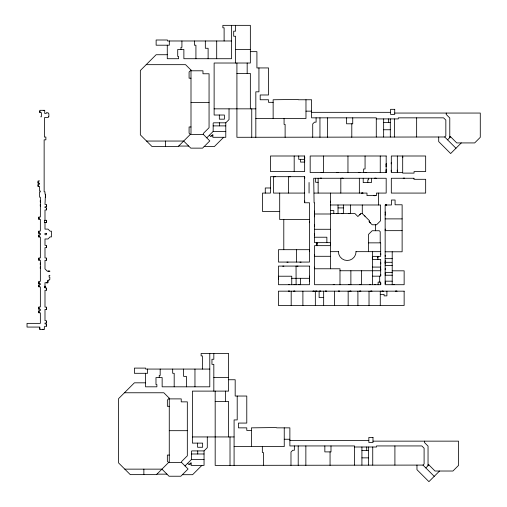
<?xml version="1.0" encoding="UTF-8"?>
<svg xmlns="http://www.w3.org/2000/svg" width="507" height="507" viewBox="0 0 507 507"><rect width="100%" height="100%" fill="white"/><g stroke="black" fill="none" stroke-linecap="round" stroke-linejoin="round"><path stroke-width="0.76" d="M146.187 64.668L185.575 64.668L191 70.099L189.086 72.019L189.086 78.198L191 78.198M206.755 137.841L213.162 131.433L225.786 131.433M209.385 135.217L210.76 136.592L212.851 134.501L212.851 137.296L225.786 137.296L225.786 122.814L229.031 119.57L229.031 108.84M223.638 137.296L214.334 146.599L204.106 146.599M124.449 392.767L163.837 392.767L169.268 398.191L167.348 400.118L167.348 406.297L169.268 406.297M359.666 214.829L360.54 213.954M236.915 63.02L236.915 137.296L444.715 136.985L445.837 135.863L445.837 120.102L443.574 117.839L398.287 117.839L398.287 118.911L376.283 118.911M447.561 139.831L450.609 136.782L456.75 142.923L474.672 142.923L480.281 137.315L480.281 113.055L394.725 113.055M461.281 142.923L450.653 153.551L438.701 141.605L438.701 136.985M185.017 465.939L191.424 459.532L204.048 459.532M187.647 463.309L189.022 464.691L191.114 462.599L191.114 465.388L204.048 465.388L204.048 450.913L207.293 447.662L207.293 436.939M201.9 465.388L192.597 474.698L182.368 474.698M215.177 391.112L215.177 465.388L422.977 465.084L424.099 463.962L424.099 448.201L421.837 445.938L376.549 445.938L376.549 447.003L354.545 447.003M425.823 467.923L428.871 464.875L435.012 471.022L452.935 471.022L458.543 465.407L458.543 441.147L372.987 441.147M439.544 471.022L428.916 481.65L416.963 469.697L416.963 465.084M231.515 40.978L167.418 40.978L167.418 40.002L156.131 40.002L156.131 45.199L169.319 45.199L169.319 40.978M235.565 49.471L250.35 49.471M250.521 51.651L256.916 51.651L256.916 67.938L268.52 67.938L268.52 94.98L260.192 94.98L260.192 99.759L268.52 99.759L268.52 102.332L273.14 102.332M167.278 54.731L156.131 54.731L140.344 70.511L140.344 134.856L152.024 146.536L178.179 146.536L191 133.715L191 70.099M191 70.796L202.965 70.796L202.965 73.769L209.061 73.769L209.061 127.713L203.301 133.468L203.301 134.393L209.809 140.902L202.572 148.139L190.765 148.139L183.673 141.047L146.529 141.047M236.915 73.426L250.35 73.426L250.35 108.84M191 102.585L209.061 102.585M214.125 108.84L255.826 108.84M43.222 110.387L44.61 110.387M305.975 111.153L311.615 111.153M311.615 112.332L390.574 112.332M40.668 116.8L41.365 116.8L41.365 112.63L39.895 112.63L39.895 110.311L44.724 110.311L44.724 113.441L46.27 113.441L46.27 112.744L48.127 112.744L48.127 113.441L48.862 113.745L48.862 116.648L48.393 116.648L48.393 117.383L44.996 117.383L44.451 117.928L44.451 137.048L45.877 137.048L45.877 139.831L44.141 139.831L44.141 191.83L44.99 191.83L44.99 194.149L45.453 194.149L44.99 204.422L46.46 204.422L46.46 206.742L44.99 206.742L44.99 207.674L46.46 207.674L46.46 209.987L44.99 209.987L44.99 220.304M255.826 118.499L305.975 118.499L305.975 99.759M383.653 122.447L390.308 122.447M225.786 122.814L213.542 122.814L213.162 123.195L213.162 131.433M213.162 125.888L225.786 125.888M191 126.972L189.086 126.972L189.086 133.157L190.321 134.393L203.301 134.393M383.653 129.76L390.308 129.76M211.482 135.87L212.851 135.87M449.779 136.782L450.609 136.782M178.686 146.06L188.686 146.06M304.644 159.337L298.731 159.337L298.731 155.998M304.644 162.082L300.543 162.082L300.543 159.337M321.045 172.456L322.433 172.456M336.832 172.456L338.22 172.456M358.607 172.456L359.995 172.456M365.015 172.456L366.403 172.456M402.691 172.532L391.315 172.532L391.315 155.998L425.665 155.998L425.665 171.569L414.061 171.569L414.061 173.109L402.691 173.109L402.691 155.998M274.059 176.607L275.212 176.607M289.282 176.607L290.441 176.607M274.059 176.759L275.212 176.759M289.282 176.759L290.441 176.759M320.19 178.179L321.584 178.179M341.598 178.179L342.986 178.179M374.692 178.179L376.086 178.179M403.274 178.179L404.668 178.179M320.19 178.337L321.584 178.337M341.598 178.337L342.986 178.337M374.692 178.337L376.086 178.337M403.274 178.337L404.668 178.337M39.584 180.929L38.114 180.929L38.114 183.242L39.584 183.242L39.584 184.174L38.114 184.174L38.114 186.487L39.584 186.487L39.584 191.012L40.357 191.012L40.357 191.938L39.584 191.938L39.584 197.191L40.357 197.191L40.357 216.971L38.887 216.971L38.887 219.29L40.357 219.29L40.357 231.034L38.887 231.034L38.887 233.353L40.357 233.353L40.357 234.741L38.887 234.741L38.887 237.061L40.357 237.061L40.357 257.924L38.887 257.924L38.887 260.237L40.357 260.237L40.357 281.334L38.887 281.334L38.887 283.654L40.357 283.654L40.357 284.579L38.887 284.579L38.887 286.899L40.357 286.899L40.357 306.906L38.887 306.906L38.887 309.226L40.357 309.226L40.357 310.538L38.887 310.538L38.887 312.857L40.357 312.857L40.357 323.365L27.029 323.365L27.029 327.072L39.774 327.072L39.774 329.392L44.337 329.392L44.337 326.92L44.99 326.267L46.46 326.267L46.46 323.948L44.99 323.948L44.99 323.022L46.46 323.022L46.46 320.703L44.99 320.703L44.99 309.422L46.46 309.422L46.46 307.103L44.99 307.103L44.99 290.257L46.46 290.257L46.46 287.938L44.99 287.938L44.99 282.722L47.924 282.722L47.924 280.289L49.122 280.289L49.122 279.477L49.819 279.477L49.819 277.126L49.122 277.126L49.122 275.352L49.952 275.352M318.143 182.286L315.627 182.286L315.627 178.261M270.465 187.983L265.269 187.983L265.269 193.078M361.706 193.002L362.942 193.002M304.644 193.078L273.495 193.078L273.495 176.683M314.087 193.078L366.986 193.078L366.986 195.607L376.448 195.607L376.448 193.078L386.182 193.078L386.182 178.261L313.706 178.261L314.087 202.775L314.549 202.775L314.549 242.657L330.507 242.657M361.706 193.161L362.942 193.161M374.077 195.531L375.313 195.531M374.077 195.683L375.313 195.683M385.358 204.91L386.594 204.91M330.507 204.986L380.605 204.986L380.605 220.729L376.568 224.766L372.189 224.766L368.988 221.559L369.635 220.913L362.283 213.561L362.283 204.986M385.358 205.062L386.594 205.062M338.023 207.908L343.366 207.908M330.507 210.544L333.796 210.544L333.796 213.561M279.699 211.501L262.518 211.501L262.518 193.078L270.465 193.078L270.465 176.683L304.644 176.683L304.644 202.775L309.466 202.775L309.466 262.068L278.476 262.068L278.476 249.691L309.466 249.691M336.369 213.485L337.605 213.485M341.781 213.485L343.017 213.485M348.486 213.485L349.722 213.485M330.507 213.561L354.925 213.561L357.879 216.514L360.826 213.561L362.283 213.561M336.369 213.637L337.605 213.637M341.781 213.637L343.017 213.637M348.486 213.637L349.722 213.637M314.549 213.998L330.507 213.998M385.155 218.885L402.127 218.885M309.466 219.525L279.699 219.525L279.699 193.078M314.549 229.284L330.507 229.284M385.155 230.66L402.127 230.66M314.549 237.219L326.869 237.219L326.869 242.657M368.519 242.853L380.681 242.853L380.681 256.358L372.411 256.358M330.507 245.654L314.549 245.654L314.549 284.712L380.681 284.712L380.681 282.114L378.121 282.114L378.121 284.712M330.507 251.668L338.613 251.668M355.876 251.668L380.681 251.668M385.155 251.783L402.127 251.783L402.127 204.784L395.08 204.784L395.08 200.012L391.436 200.012L391.436 204.986L385.155 204.986L385.155 284.712L404.142 284.712L404.142 270.82L392.209 270.82M314.549 256.295L330.507 256.295M385.155 258.665L392.209 258.665M372.411 259.426L380.681 259.426L380.681 276.176L372.411 276.176M286.93 262.144L288.09 262.144M299.935 262.144L301.095 262.144M384.8 262.296L391.854 262.296M385.155 265.573L392.209 265.573M282.735 266.162L283.895 266.162M296.842 266.162L298.002 266.162M372.411 267.081L380.681 267.081M314.549 268.773L339.988 268.773L339.988 284.712M339.988 270.751L380.681 270.751M48.095 271.099L49.49 271.099M49.952 271.175L47.284 271.175L44.99 268.881L44.99 260.306L46.46 260.306L46.46 257.987L44.99 257.987L44.99 247.676L46.46 247.676L46.46 245.356L44.99 245.356L44.99 238.981L48.007 238.981L50.079 236.908L51.473 236.908L51.473 231.186L50.079 231.186L48.007 229.113L44.99 229.113L44.99 222.624M385.155 272.367L392.209 272.367M385.155 275.225L392.209 275.225M278.476 276.214L291.753 276.214L291.753 284.712M291.753 278.305L309.466 278.305M385.155 281.182L392.209 281.182M46.384 282.646L47.772 282.646M46.384 282.805L47.772 282.805M288.375 284.63L289.535 284.63M293.971 284.63L295.131 284.63M298.743 284.63L299.903 284.63M333.188 284.63L334.347 284.63M348.543 284.63L349.703 284.63M359.697 284.63L360.857 284.63M369.533 284.63L370.693 284.63M374.622 284.63L375.782 284.63M393.204 284.63L394.364 284.63M288.375 291.094L289.535 291.094M293.705 291.094L294.865 291.094M313.028 291.094L314.188 291.094M315.779 291.094L316.938 291.094M319.606 291.094L320.76 291.094M325.336 291.094L326.495 291.094M338.372 291.094L339.532 291.094M349.805 291.094L350.964 291.094M359.634 291.094L360.794 291.094M370.718 291.094L371.878 291.094M382.012 291.094L383.172 291.094M395.523 291.094L396.918 291.094M288.375 291.252L289.535 291.252M293.705 291.252L294.865 291.252M313.028 291.252L314.188 291.252M315.779 291.252L316.938 291.252M319.606 291.252L320.76 291.252M325.336 291.252L326.495 291.252M338.372 291.252L339.532 291.252M349.805 291.252L350.964 291.252M359.634 291.252L360.794 291.252M370.718 291.252L371.878 291.252M382.012 291.252L383.172 291.252M395.523 291.252L396.918 291.252M380.269 294.383L384.11 294.383L384.11 295.86L386.904 295.86L386.904 291.17M323.662 297.565L319.118 297.565L319.118 291.17M42.48 329.316L43.875 329.316M209.784 369.071L145.68 369.071L145.68 368.101L134.393 368.101L134.393 373.298L147.581 373.298L147.581 369.071M213.827 377.563L228.613 377.563M228.79 379.749L235.178 379.749L235.178 396.037L246.782 396.037L246.782 423.072L238.455 423.072L238.455 427.857L246.782 427.857L246.782 430.43L251.402 430.43M145.541 382.823L134.393 382.823L118.606 398.61L118.606 462.954L130.286 474.634L156.441 474.634L169.268 461.814L169.268 398.191M169.268 398.889L181.233 398.889L181.233 401.861L187.324 401.861L187.324 455.806L181.569 461.56L181.569 462.492L188.072 468.994L180.834 476.231L169.027 476.231L161.936 469.14L124.792 469.14M215.177 401.519L228.613 401.519L228.613 436.939M169.268 430.684L187.324 430.684M192.394 436.939L234.088 436.939M284.243 439.246L289.877 439.246M289.877 440.425L368.836 440.425M234.088 446.591L284.243 446.591L284.243 427.851M361.916 450.546L368.57 450.546M204.048 450.913L191.804 450.913L191.424 451.293L191.424 459.532M191.424 453.987L204.048 453.987M169.268 455.071L167.348 455.071L167.348 461.25L168.584 462.492L181.569 462.492M361.916 457.859L368.57 457.859M189.745 463.968L191.114 463.968M428.041 464.875L428.871 464.875M156.948 474.153L166.949 474.153M444.715 136.985L455.964 148.24M364.191 215.355L365.065 216.229M369.394 221.857L370.268 222.731M369.286 221.965L370.161 222.839M422.977 465.084L434.226 476.333M296.044 266.08L296.107 284.712M449.779 137.606L449.779 118.004L446.23 114.455L446.23 113.055M428.041 465.705L428.041 446.103L424.492 442.548L424.492 441.147M416.646 117.839L416.646 136.985M402.767 156.498L402.767 157.652M397.342 155.998L397.342 172.532M397.266 170.105L397.266 171.258M394.909 445.938L394.909 465.084M394.478 118.911L394.478 136.985M392.209 251.783L392.209 284.712M391.239 162.665L391.239 163.824M391.239 170.213L391.239 171.372M390.308 118.911L390.308 136.985M388.432 118.911L388.432 122.447M386.264 163.793L386.264 164.952M386.264 165.523L386.264 166.676M386.264 169.636L386.264 170.796M386.264 171.227L386.264 172.386M386.106 163.793L386.106 164.952M386.106 165.523L386.106 166.676M386.106 169.636L386.106 170.796M386.106 171.227L386.106 172.386M385.231 211.939L385.231 213.098M385.231 213.979L385.231 215.139M385.231 229.075L385.231 230.235M385.231 255.192L385.231 256.352M385.231 260.642L385.231 261.802M385.231 262.949L385.231 264.103M385.231 268.545L385.231 269.705M385.231 273.197L385.231 274.357M385.231 282.481L385.231 283.641M383.653 118.911L383.653 136.985M380.757 253.582L380.757 254.742M380.757 262.67L380.757 263.83M380.757 268.983L380.757 270.142M380.757 274.477L380.757 275.631M380.757 283.223L380.757 284.383M380.605 253.582L380.605 254.742M380.605 262.67L380.605 263.83M380.605 268.983L380.605 270.142M380.605 274.477L380.605 275.631M380.605 283.223L380.605 284.383M380.25 155.998L380.25 172.532M380.269 291.17L380.269 305.474M380.206 242.853L380.206 231.661L379.28 230.736L372.182 230.736L368.519 234.399L368.519 251.668M379.686 276.176L379.686 282.114M378.545 193.078L378.545 204.986M377.899 256.358L377.899 259.426M377.823 256.834L377.823 257.993M376.283 136.985L376.283 117.839L311.615 117.839L311.615 99.759L298.389 99.759L298.059 99.429L273.14 99.759L273.14 118.499M375.478 224.766L375.478 230.736M372.74 447.003L372.74 465.084M372.411 251.668L372.411 284.712M372.334 257.163L372.334 258.317M371.39 178.261L371.39 182.615L363.215 182.615L363.215 178.261M369.026 291.17L369.026 305.474M368.646 178.261L368.646 179.814L367.809 179.814L367.809 182.615M368.57 447.003L368.57 465.084M366.694 447.003L366.694 450.546M365.065 155.998L365.065 168.989L363.639 168.989L363.639 172.532M361.916 447.003L361.916 465.084M361.561 270.751L361.561 284.712M359.349 178.261L359.349 193.078M357.904 291.17L357.904 305.474M354.545 465.084L354.545 445.938L289.877 445.938L289.877 427.851L276.651 427.851L276.321 427.528L251.402 427.851L251.402 446.591M352.733 117.839L352.733 123.797L346.579 123.797L346.579 117.839M351.795 123.797L351.795 137.296M350.876 270.751L350.876 284.712M350.533 204.986L350.533 213.561M348.163 291.17L348.163 305.474M347.96 155.998L347.96 172.532M343.366 204.986L343.366 213.561M340.818 178.261L340.818 193.078M338.023 204.986L338.023 213.561M334.417 291.17L334.417 305.474M330.995 445.938L330.995 451.895L324.841 451.895L324.841 445.938M330.583 201.26L330.583 202.42M330.583 243.062L330.583 244.222M330.507 193.078L330.507 268.773M330.431 201.26L330.431 202.42M330.431 243.062L330.431 244.222M330.057 451.895L330.057 465.388M327.598 117.839L327.598 137.296M323.662 291.17L323.662 305.474M323.548 155.998L323.548 172.532M319.949 117.839L319.949 137.296M318.143 178.261L318.143 193.078M316.989 243.113L316.989 244.266M316.913 242.657L316.913 245.654M316.837 243.113L316.837 244.266M316.095 117.839L316.095 122.155L314.492 122.155L312.718 123.936L312.718 137.296M315.341 291.17L315.341 305.474M314.625 211.197L314.625 212.357M314.625 215.583L314.625 216.743M314.625 224.88L314.625 226.04M314.625 233.79L314.625 234.95M314.625 254.66L314.625 255.82M314.625 267.208L314.625 268.368M314.473 211.197L314.473 212.357M314.473 215.583L314.473 216.743M314.473 224.88L314.473 226.04M314.473 233.79L314.473 234.95M314.473 254.66L314.473 255.82M314.473 267.208L314.473 268.368M309.39 221.559L309.39 222.712M309.39 250.23L309.39 251.383M309.39 276.106L309.39 277.259M309.39 279.953L309.39 281.106M309.061 182.476L309.061 193.078M305.86 445.938L305.86 465.388M304.72 157.195L304.72 158.349M304.72 160.294L304.72 161.448M304.72 176.987L304.72 178.147M304.72 201.152L304.72 202.306M304.568 157.195L304.568 158.349M304.568 160.294L304.568 161.448M304.568 176.987L304.568 178.147M304.568 201.152L304.568 202.306M302.894 291.17L302.894 305.474M300.613 278.305L300.613 284.712M298.211 445.938L298.211 465.388M296.576 249.691L296.576 262.068M294.358 445.938L294.358 450.254L292.754 450.254L290.98 452.029L290.98 465.388M294.187 155.998L294.187 171.569M291.189 291.17L291.189 305.474M288.451 176.683L288.451 193.078M285.118 137.296L285.118 124.392L284.078 124.392L284.078 118.499M283.793 219.525L283.793 249.691M278.552 277.152L278.552 279.161M263.38 465.388L263.38 452.485L262.341 452.485L262.341 446.591M258.938 67.938L258.938 91.824L255.826 91.824L255.826 137.296M251.751 108.84L251.751 137.296M247.175 63.02L247.175 73.426M237.206 396.037L237.206 419.923L234.088 419.923L234.088 465.388M235.565 25.35L235.565 31.174L233.689 31.174L233.689 36.251L235.565 36.251L235.565 63.02M231.515 25.35L231.515 58.717L183.876 58.717L183.876 49.471L177.723 49.471L177.723 56.429L178.61 56.429L178.61 58.717L167.278 58.717L167.278 45.199M230.013 436.939L230.013 465.388M225.438 391.112L225.438 401.519M224.113 40.978L224.113 27.809L222.865 27.809L222.865 25.35L250.35 25.35L250.35 63.02L214.125 63.02L214.125 115.026L224.386 115.026L224.386 119.17L219.335 119.17L219.335 115.026M219.474 122.814L219.474 125.888M216.698 40.978L216.698 58.717M213.827 353.449L213.827 359.273L211.951 359.273L211.951 364.349L213.827 364.349L213.827 391.112M209.784 353.449L209.784 386.816L162.145 386.816L162.145 377.569L155.985 377.569L155.985 384.521L156.872 384.521L156.872 386.816L145.541 386.816L145.541 373.298M208.117 58.717L208.117 48.273L205.335 48.273L205.335 40.978M202.375 369.071L202.375 355.901L201.127 355.901L201.127 353.449L228.613 353.449L228.613 391.112L192.394 391.112L192.394 443.118L202.648 443.118L202.648 447.269L197.597 447.269L197.597 443.118M197.736 450.913L197.736 453.987M195.924 58.717L195.924 45.199L194.415 45.199L194.415 40.978M194.961 369.071L194.961 386.816M186.38 386.816L186.38 376.365L183.597 376.365L183.597 369.071M181.918 40.978L181.918 47.322L180.993 47.322L180.993 49.471M174.186 386.816L174.186 373.298L172.678 373.298L172.678 369.071M165.599 141.047L165.599 146.536M160.18 369.071L160.18 375.421L159.255 375.421L159.255 377.569M143.861 469.14L143.861 474.634M47.848 280.637L47.848 282.031M46.384 205.158L46.384 206.552M46.384 208.402L46.384 209.797M46.384 221.039L46.384 222.427M46.384 246.091L46.384 247.479M46.384 258.722L46.384 260.116M46.384 288.673L46.384 290.067M46.384 307.838L46.384 309.226M46.384 321.438L46.384 322.826M46.384 324.683L46.384 326.071M45.535 194.384L45.535 197.16M45.377 194.384L45.377 197.16M45.066 286.163L45.066 287.551M44.914 286.163L44.914 287.551M40.433 200.55L40.433 201.944M40.433 204.568L40.433 205.962M40.433 263.139L40.433 264.527M40.433 267.075L40.433 268.469M40.275 200.55L40.275 201.944M40.275 204.568L40.275 205.962M40.275 263.139L40.275 264.527M40.275 267.075L40.275 268.469M39.819 111.046L39.819 112.434M39.85 327.883L39.85 329.277M38.963 217.706L38.963 219.094M38.963 231.769L38.963 233.157M38.963 235.476L38.963 236.864M38.963 258.659L38.963 260.047M38.963 282.069L38.963 283.457M38.963 285.314L38.963 286.702M38.963 307.641L38.963 309.036M38.963 311.273L38.963 312.667M38.811 217.706L38.811 219.094M38.811 231.769L38.811 233.157M38.811 235.476L38.811 236.864M38.811 258.659L38.811 260.047M38.811 282.069L38.811 283.457M38.811 285.314L38.811 286.702M38.811 307.641L38.811 309.036M38.811 311.273L38.811 312.667M38.038 181.658L38.038 183.052M38.038 184.903L38.038 186.297M356.066 251.668A8.822 8.822 0 0 1 347.244 260.49A8.822 8.822 0 0 1 338.423 251.668M394.725 109.322L390.574 109.322L390.574 114.373L394.725 114.373L394.725 109.322M304.644 155.998L270.465 155.998L270.465 171.569L304.644 171.569L304.644 155.998M386.182 155.998L310.176 155.998L310.176 172.532L386.182 172.532L386.182 155.998M413.985 178.261L391.315 178.261L391.315 193.078L425.665 193.078L425.665 179.301L413.985 179.301L413.985 178.261M46.46 220.304L44.527 220.304L44.527 222.624L46.46 222.624L46.46 220.304M46.384 233.353L44.99 233.353L44.99 234.741L46.384 234.741L46.384 233.353M309.466 266.08L278.476 266.08L278.476 284.712L309.466 284.712L309.466 266.08M404.142 291.17L278.394 291.17L278.394 305.474L404.142 305.474L404.142 291.17M372.987 437.421L368.836 437.421L368.836 442.472L372.987 442.472L372.987 437.421"/></g></svg>
